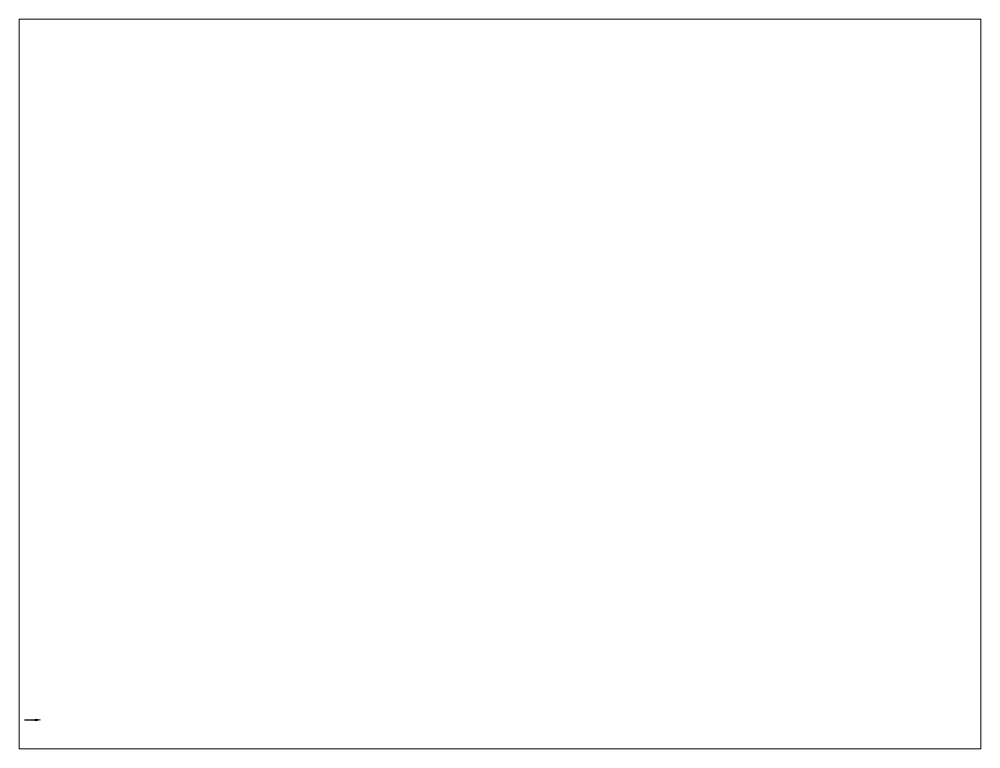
# Paper-space layout 'Layout1' of a CAD drawing. Header units: metres. Extents: x 26 to 231, y 20 to 176.
# The model-space entities are those that its viewports show. They can reach past a viewport. Long polylines and large blocks are cut down to what shows.
import ezdxf

# ---------------------------------------------------------------- set-up
doc = ezdxf.new("R2010")
doc.units = ezdxf.units.M
doc.header["$LTSCALE"] = 0.2

msp = doc.modelspace()

# ---------------------------------------------------------------- hatches: boundary and pattern name
h = msp.add_hatch(color=256)
h.dxf.hatch_style = 1
h.paths.add_polyline_path([(4.75, 0.37), (4.75, 0.08), (0, 0.08), (0, -0.08), (4.75, -0.08), (4.75, -0.38), (6.8, 0)])

# ---------------------------------------------------------------- linework, layer by layer
msp.add_lwpolyline([(0, 0.08), (4.75, 0.08), (4.75, 0.37), (6.8, 0), (4.75, -0.38), (4.75, -0.08), (0, -0.08)], close=True)

psp = doc.layouts.get("Layout1")

# ---------------------------------------------------------------- viewports
at = {"layer": '0'}
psp.add_viewport(center=(128.5, 97.5), size=(205.6, 156), view_center_point=(210, 148.5), view_height=322.4409, dxfattribs=at)

doc.saveas('drawing.dxf')
